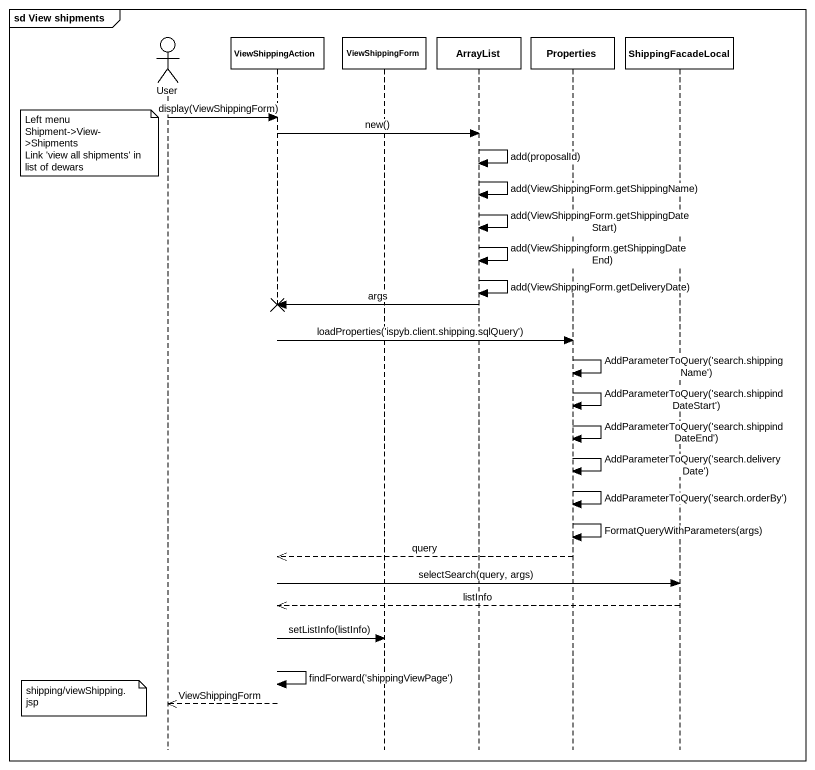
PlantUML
@startuml
mainframe sd View shipments
hide footbox
actor User
participant ViewShippingAction
participant ViewShippingForm
participant ArrayList
participant Properties
participant ShippingFacadeLocal

User -> ViewShippingAction : display(ViewShippingForm)
ViewShippingAction -> ArrayList : new()
note left of User
  Left menu Shipment->View->Shipments
  Link 'view all shipments' in list of dewars
end note
ArrayList -> ArrayList : add(proposalId)
ArrayList -> ArrayList : add(ViewShippingForm.getShippingName)
ArrayList -> ArrayList : add(ViewShippingForm.getShippingDateStart)
ArrayList -> ArrayList : add(ViewShippingform.getShippingDateEnd)
ArrayList -> ArrayList : add(ViewShippingForm.getDeliveryDate)
ArrayList -> ViewShippingAction !! : args
ViewShippingAction -> Properties : loadProperties('ispyb.client.shipping.sqlQuery')
Properties -> Properties : AddParameterToQuery('search.shippingName')
Properties -> Properties : AddParameterToQuery('search.shippindDateStart')
Properties -> Properties : AddParameterToQuery('search.shippindDateEnd')
Properties -> Properties : AddParameterToQuery('search.deliveryDate')
Properties -> Properties : AddParameterToQuery('search.orderBy')
Properties -> Properties : FormatQueryWithParameters(args)
Properties -->> ViewShippingAction : query
ViewShippingAction -> ShippingFacadeLocal : selectSearch(query, args)
ShippingFacadeLocal -->> ViewShippingAction : listInfo
ViewShippingAction -> ViewShippingForm : setListInfo(listInfo)
ViewShippingAction -> ViewShippingAction : findForward('shippingViewPage')
note left of User : shipping/viewShipping.jsp
ViewShippingAction -->> User : ViewShippingForm
@enduml
